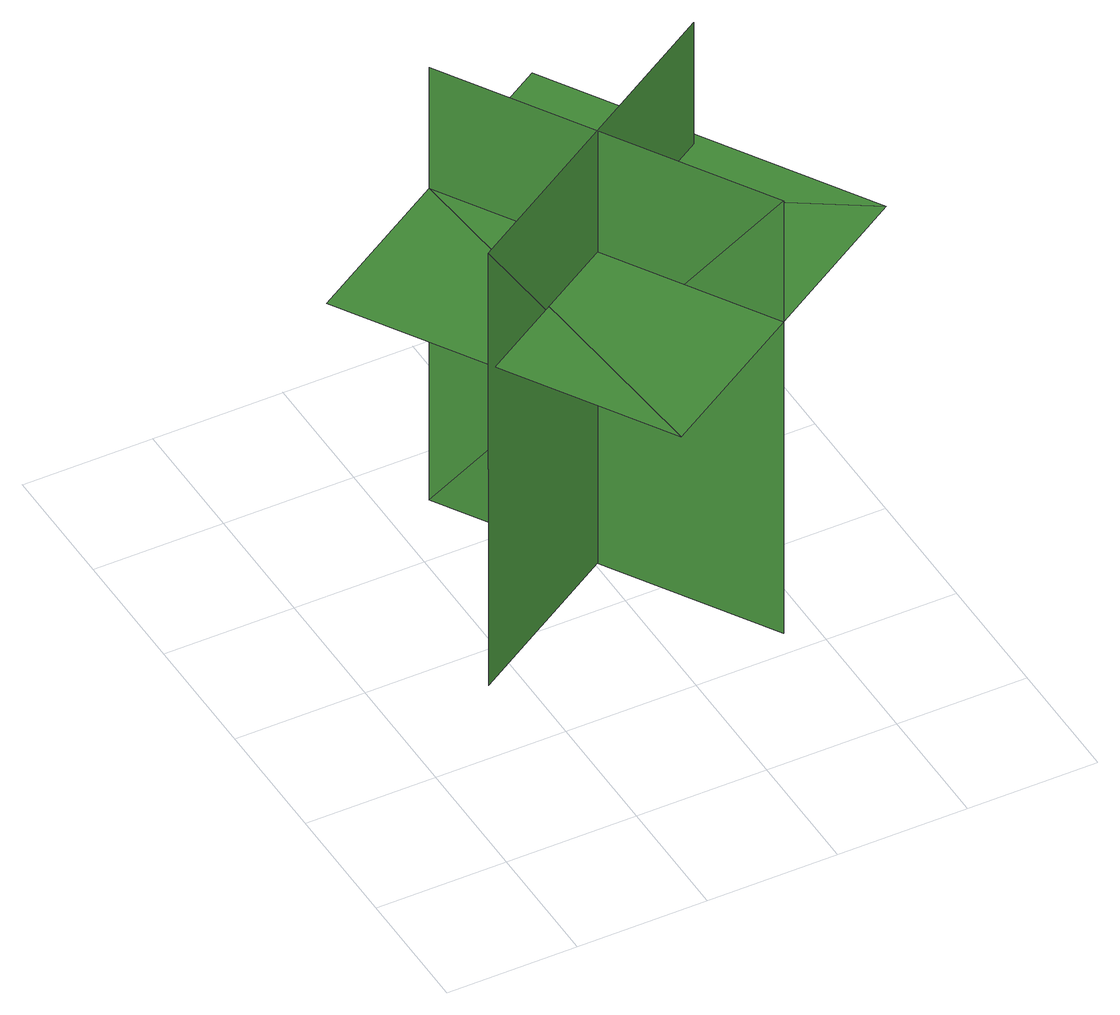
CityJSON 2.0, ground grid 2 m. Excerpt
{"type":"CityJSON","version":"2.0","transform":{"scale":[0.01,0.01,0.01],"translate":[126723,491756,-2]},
"CityObjects":{
"tree1":{"type":"SolitaryVegetationObject","geometry":[{"type":"MultiSurface","lod":"1","boundaries":[[[0,1,2]],[[0,2,3]],[[4,5,6]],[[4,6,7]],[[8,9,10]],[[8,10,11]],[[8,11,12]],[[8,12,13]]]}]}
},
"vertices":[
[626,621,34],[154,333,34],[153,333,803],[626,621,803],[268,710,34],[556,238,34],[556,238,803],[268,710,803],[268,710,588],[32,566,588],[320,94,588],[556,238,588],[792,382,588],[504,854,588]
]}
